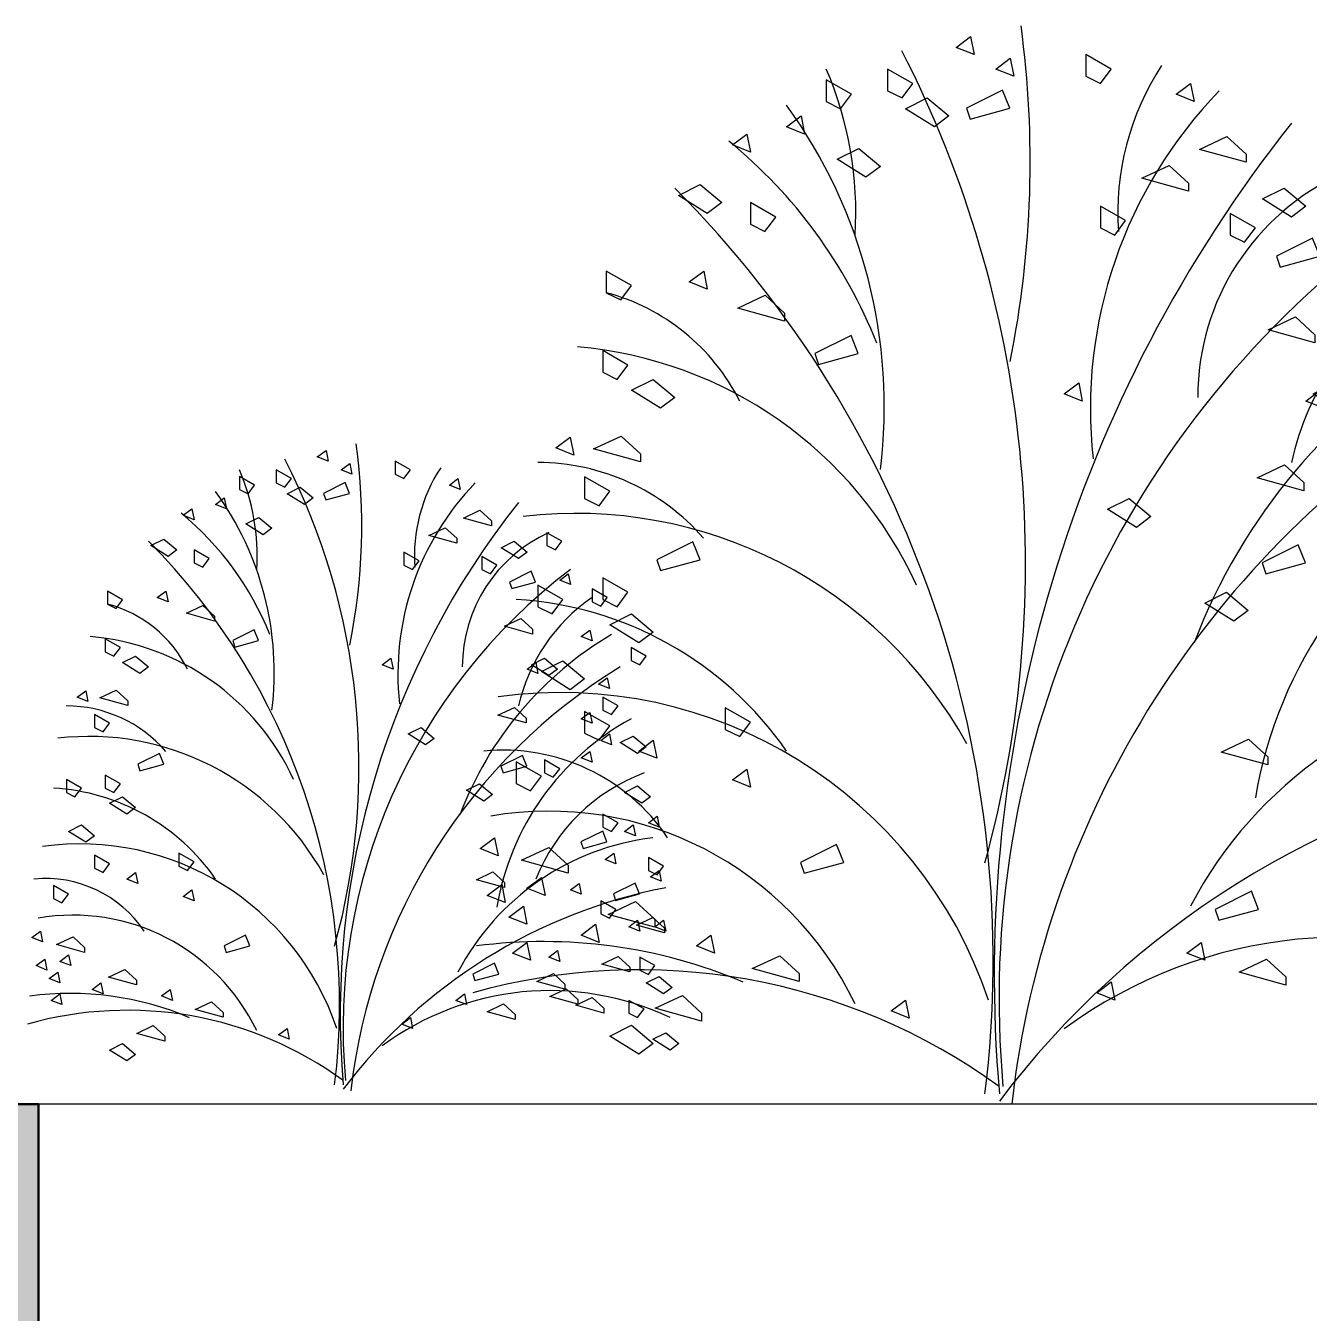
# Model space of a CAD drawing. Header units: millimetres. Extents: x 573003 to 1294762, y -9906 to 413061.
# Drawn here: x 657650 to 658817, y 152947 to 154117 of the extents above; entities that cross this region are included whole.
import ezdxf

# ---------------------------------------------------------------- set-up
doc = ezdxf.new("R2010")
doc.units = ezdxf.units.MM
doc.header["$MEASUREMENT"] = 0
doc.layers.add('A-ELEV-PATT 3', color=251, linetype='Continuous')
doc.layers.add('A-WALL-PATT', color=251, linetype='Continuous')
doc.layers.add('KT-Net cot', color=2, linetype='Continuous', lineweight=50)

# ---------------------------------------------------------------- blocks, each defined once
blk = doc.blocks.new('STREE7')
for p, q in [((-0.041, 0.9739), (-0.0276, 0.9839)), ((-0.0276, 0.9839), (-0.0243, 0.9673)), ((-0.0243, 0.9673), (-0.041, 0.9739)), ((-0.0043, 0.9539), (0.009, 0.9639)), ((0.009, 0.9639), (0.0123, 0.9472)), ((0.079, 0.9673), (0.079, 0.9472)), ((0.1023, 0.9539), (0.079, 0.9673)), ((-0.1042, 0.9539), (-0.1042, 0.9339)), ((-0.0809, 0.9406), (-0.1042, 0.9539)), ((0.0123, 0.9472), (-0.0043, 0.9539)), ((0.0923, 0.9406), (0.1023, 0.9539)), ((-0.1609, 0.9439), (-0.1609, 0.9239)), ((-0.1376, 0.9306), (-0.1609, 0.9439)), ((-0.0909, 0.9272), (-0.0809, 0.9406)), ((0.079, 0.9472), (0.0923, 0.9406)), ((0.1623, 0.9306), (0.1756, 0.9406)), ((0.1756, 0.9406), (0.1789, 0.9239)), ((-0.1476, 0.9172), (-0.1376, 0.9306)), ((-0.1042, 0.9339), (-0.0909, 0.9272)), ((0.0019, 0.9344), (-0.0314, 0.9177)), ((0.0086, 0.9177), (0.0019, 0.9344)), ((0.1789, 0.9239), (0.1623, 0.9306)), ((-0.1609, 0.9239), (-0.1476, 0.9172)), ((-0.0876, 0.9172), (-0.0676, 0.9272)), ((-0.0609, 0.9006), (-0.0876, 0.9172)), ((-0.0676, 0.9272), (-0.0476, 0.9106)), ((-0.0314, 0.9177), (-0.0281, 0.9077)), ((-0.0281, 0.9077), (0.0086, 0.9177)), ((-0.1975, 0.9006), (-0.1842, 0.9106)), ((-0.1842, 0.9106), (-0.1809, 0.8939)), ((-0.0476, 0.9106), (-0.0609, 0.9006)), ((-0.2475, 0.8839), (-0.2342, 0.8939)), ((-0.2342, 0.8939), (-0.2308, 0.8772)), ((-0.1809, 0.8939), (-0.1975, 0.9006)), ((-0.2308, 0.8772), (-0.2475, 0.8839)), ((-0.1509, 0.8706), (-0.1309, 0.8806)), ((-0.1309, 0.8806), (-0.1109, 0.8639)), ((0.1839, 0.8797), (0.2092, 0.8916)), ((0.2092, 0.8916), (0.2271, 0.8752)), ((-0.1242, 0.8539), (-0.1509, 0.8706)), ((0.2271, 0.8678), (0.1839, 0.8797)), ((0.2271, 0.8752), (0.2271, 0.8678)), ((-0.1109, 0.8639), (-0.1242, 0.8539)), ((0.1306, 0.853), (0.1559, 0.8649)), ((0.1559, 0.8649), (0.1738, 0.8485)), ((0.3122, 0.8572), (0.3122, 0.8372)), ((0.3355, 0.8439), (0.3122, 0.8572)), ((-0.2975, 0.8372), (-0.2775, 0.8472)), ((-0.2775, 0.8472), (-0.2575, 0.8306)), ((0.1738, 0.8411), (0.1306, 0.853)), ((0.1738, 0.8485), (0.1738, 0.8411)), ((-0.2708, 0.8206), (-0.2975, 0.8372)), ((0.2422, 0.8339), (0.2622, 0.8439)), ((0.2689, 0.8172), (0.2422, 0.8339)), ((0.2622, 0.8439), (0.2822, 0.8272)), ((0.3122, 0.8372), (0.3255, 0.8306)), ((0.3255, 0.8306), (0.3355, 0.8439)), ((-0.2575, 0.8306), (-0.2708, 0.8206)), ((-0.2308, 0.8306), (-0.2308, 0.8106)), ((-0.2075, 0.8172), (-0.2308, 0.8306)), ((0.0923, 0.8272), (0.0923, 0.8072)), ((0.1156, 0.8139), (0.0923, 0.8272)), ((0.2822, 0.8272), (0.2689, 0.8172)), ((-0.2308, 0.8106), (-0.2175, 0.8039)), ((-0.2175, 0.8039), (-0.2075, 0.8172)), ((0.1056, 0.8006), (0.1156, 0.8139)), ((0.2122, 0.8206), (0.2122, 0.8006)), ((0.2356, 0.8072), (0.2122, 0.8206)), ((0.0923, 0.8072), (0.1056, 0.8006)), ((0.2122, 0.8006), (0.2256, 0.7939)), ((0.2256, 0.7939), (0.2356, 0.8072)), ((0.2884, 0.7977), (0.2551, 0.781)), ((0.2951, 0.781), (0.2884, 0.7977)), ((0.3322, 0.7839), (0.3455, 0.7939)), ((0.3455, 0.7939), (0.3488, 0.7772)), ((0.2551, 0.781), (0.2584, 0.771)), ((0.2584, 0.771), (0.2951, 0.781)), ((0.3488, 0.7772), (0.3322, 0.7839)), ((-0.3641, 0.7672), (-0.3641, 0.7472)), ((-0.3408, 0.7539), (-0.3641, 0.7672)), ((-0.2875, 0.7572), (-0.2741, 0.7672)), ((-0.2741, 0.7672), (-0.2708, 0.7506)), ((0.3821, 0.7706), (0.3821, 0.7506)), ((0.4055, 0.7572), (0.3821, 0.7706)), ((-0.3508, 0.7406), (-0.3408, 0.7539)), ((-0.2708, 0.7506), (-0.2875, 0.7572)), ((0.3821, 0.7506), (0.3955, 0.7439)), ((0.3955, 0.7439), (0.4055, 0.7572)), ((-0.3641, 0.7472), (-0.3508, 0.7406)), ((-0.2425, 0.733), (-0.2172, 0.7449)), ((-0.2172, 0.7449), (-0.1994, 0.7285)), ((-0.1994, 0.7211), (-0.2425, 0.733)), ((-0.1994, 0.7285), (-0.1994, 0.7211)), ((0.2472, 0.713), (0.2725, 0.7249)), ((0.2725, 0.7249), (0.2904, 0.7085)), ((-0.138, 0.7077), (-0.1713, 0.691)), ((-0.1313, 0.691), (-0.138, 0.7077)), ((0.2904, 0.7011), (0.2472, 0.713)), ((0.2904, 0.7085), (0.2904, 0.7011)), ((0.3655, 0.6972), (0.3788, 0.7072)), ((0.3788, 0.7072), (0.3821, 0.6905)), ((-0.3674, 0.6939), (-0.3674, 0.6739)), ((-0.3441, 0.6805), (-0.3674, 0.6939)), ((-0.1713, 0.691), (-0.168, 0.681)), ((-0.168, 0.681), (-0.1313, 0.691)), ((0.3821, 0.6905), (0.3655, 0.6972)), ((-0.3541, 0.6672), (-0.3441, 0.6805)), ((0.4421, 0.6805), (0.4421, 0.6605)), ((0.4654, 0.6672), (0.4421, 0.6805)), ((-0.3674, 0.6739), (-0.3541, 0.6672)), ((-0.3408, 0.6572), (-0.3208, 0.6672)), ((-0.3208, 0.6672), (-0.3008, 0.6505)), ((0.4554, 0.6539), (0.4654, 0.6672)), ((-0.3141, 0.6405), (-0.3408, 0.6572)), ((0.059, 0.6539), (0.0723, 0.6639)), ((0.0723, 0.6639), (0.0756, 0.6472)), ((0.2822, 0.6472), (0.2955, 0.6572)), ((0.2889, 0.6539), (0.3088, 0.6639)), ((0.2955, 0.6572), (0.2988, 0.6405)), ((0.3088, 0.6639), (0.3288, 0.6472)), ((0.4421, 0.6605), (0.4554, 0.6539)), ((-0.3008, 0.6505), (-0.3141, 0.6405)), ((0.0756, 0.6472), (0.059, 0.6539)), ((0.2988, 0.6405), (0.2822, 0.6472)), ((0.3155, 0.6372), (0.2889, 0.6539)), ((0.3288, 0.6472), (0.3155, 0.6372)), ((0.3921, 0.6239), (0.4055, 0.6339)), ((0.4055, 0.6339), (0.4088, 0.6172)), ((0.4088, 0.6172), (0.3921, 0.6239)), ((-0.4107, 0.6039), (-0.3974, 0.6139)), ((-0.3974, 0.6139), (-0.3941, 0.5972)), ((-0.3758, 0.603), (-0.3505, 0.6149)), ((-0.3505, 0.6149), (-0.3326, 0.5985)), ((-0.3941, 0.5972), (-0.4107, 0.6039)), ((-0.3326, 0.591), (-0.3758, 0.603)), ((-0.3326, 0.5985), (-0.3326, 0.591)), ((0.3988, 0.6039), (0.3988, 0.5839)), ((0.4221, 0.5905), (0.3988, 0.6039)), ((0.2372, 0.5763), (0.2625, 0.5882)), ((0.2625, 0.5882), (0.2804, 0.5718)), ((0.3988, 0.5839), (0.4121, 0.5772)), ((0.4121, 0.5772), (0.4221, 0.5905)), ((-0.3841, 0.5772), (-0.3841, 0.5572)), ((-0.3608, 0.5639), (-0.3841, 0.5772)), ((0.2804, 0.5644), (0.2372, 0.5763)), ((0.2804, 0.5718), (0.2804, 0.5644)), ((0.3655, 0.5705), (0.3788, 0.5805)), ((0.3788, 0.5805), (0.3821, 0.5639)), ((-0.3708, 0.5505), (-0.3608, 0.5639)), ((0.3821, 0.5639), (0.3655, 0.5705)), ((-0.3841, 0.5572), (-0.3708, 0.5505)), ((0.099, 0.5472), (0.119, 0.5572)), ((0.1256, 0.5305), (0.099, 0.5472)), ((0.119, 0.5572), (0.1389, 0.5405)), ((0.3955, 0.5372), (0.4088, 0.5472)), ((0.4088, 0.5472), (0.4121, 0.5305)), ((0.1389, 0.5405), (0.1256, 0.5305)), ((0.4121, 0.5305), (0.3955, 0.5372)), ((0.4254, 0.5339), (0.4454, 0.5439)), ((0.4454, 0.5439), (0.4654, 0.5272)), ((0.4521, 0.5172), (0.4254, 0.5339)), ((0.4654, 0.5272), (0.4521, 0.5172)), ((-0.2841, 0.5172), (-0.3175, 0.5005)), ((-0.2775, 0.5005), (-0.2841, 0.5172)), ((0.2751, 0.5143), (0.2418, 0.4976)), ((0.2818, 0.4976), (0.2751, 0.5143)), ((0.3655, 0.5105), (0.3788, 0.5205)), ((0.3788, 0.5205), (0.3821, 0.5038)), ((-0.3175, 0.5005), (-0.3141, 0.4905)), ((-0.3141, 0.4905), (-0.2775, 0.5005)), ((0.3088, 0.5072), (0.3088, 0.4872)), ((0.3322, 0.4938), (0.3088, 0.5072)), ((0.3821, 0.5038), (0.3655, 0.5105)), ((0.2418, 0.4976), (0.2451, 0.4876)), ((0.2451, 0.4876), (0.2818, 0.4976)), ((0.3222, 0.4805), (0.3322, 0.4938)), ((-0.4274, 0.4772), (-0.4274, 0.4572)), ((-0.4041, 0.4638), (-0.4274, 0.4772)), ((-0.3441, 0.4705), (-0.3674, 0.4838)), ((-0.3674, 0.4838), (-0.3674, 0.4638)), ((0.3088, 0.4872), (0.3222, 0.4805)), ((-0.3541, 0.4572), (-0.3441, 0.4705)), ((0.1889, 0.4605), (0.2089, 0.4705)), ((0.2089, 0.4705), (0.2289, 0.4538)), ((0.4321, 0.4572), (0.4521, 0.4672)), ((0.4521, 0.4672), (0.4721, 0.4505)), ((-0.4274, 0.4572), (-0.4141, 0.4505)), ((-0.4141, 0.4505), (-0.4041, 0.4638)), ((-0.3674, 0.4638), (-0.3541, 0.4572)), ((0.2156, 0.4438), (0.1889, 0.4605)), ((0.2289, 0.4538), (0.2156, 0.4438)), ((0.4588, 0.4405), (0.4321, 0.4572)), ((-0.3608, 0.4405), (-0.3408, 0.4505)), ((-0.3341, 0.4238), (-0.3608, 0.4405)), ((-0.3408, 0.4505), (-0.3208, 0.4338)), ((0.4721, 0.4505), (0.4588, 0.4405)), ((-0.3208, 0.4338), (-0.3341, 0.4238)), ((0.3988, 0.4238), (0.3988, 0.4038)), ((0.4221, 0.4105), (0.3988, 0.4238)), ((0.4687, 0.4105), (0.4821, 0.4205)), ((0.4821, 0.4205), (0.4854, 0.4038)), ((-0.4241, 0.3972), (-0.4041, 0.4072)), ((-0.4041, 0.4072), (-0.3841, 0.3905)), ((0.4121, 0.3972), (0.4221, 0.4105)), ((0.4321, 0.3972), (0.4454, 0.4072)), ((0.4454, 0.4072), (0.4488, 0.3905)), ((0.4854, 0.4038), (0.4687, 0.4105)), ((-0.3974, 0.3805), (-0.4241, 0.3972)), ((0.3984, 0.3976), (0.365, 0.381)), ((0.405, 0.381), (0.3984, 0.3976)), ((0.3988, 0.4038), (0.4121, 0.3972)), ((0.4488, 0.3905), (0.4321, 0.3972)), ((-0.3841, 0.3905), (-0.3974, 0.3805)), ((0.365, 0.381), (0.3684, 0.371)), ((0.3684, 0.371), (0.405, 0.381)), ((-0.3841, 0.3605), (-0.3841, 0.3405)), ((-0.3608, 0.3472), (-0.3841, 0.3605)), ((-0.2542, 0.3638), (-0.2542, 0.3438)), ((-0.2308, 0.3505), (-0.2542, 0.3638)), ((0.4021, 0.3538), (0.4154, 0.3638)), ((0.4154, 0.3638), (0.4188, 0.3472)), ((0.4687, 0.3572), (0.4687, 0.3372)), ((0.4921, 0.3438), (0.4687, 0.3572)), ((-0.3708, 0.3338), (-0.3608, 0.3472)), ((-0.2408, 0.3372), (-0.2308, 0.3505)), ((0.4188, 0.3472), (0.4021, 0.3538)), ((-0.3841, 0.3405), (-0.3708, 0.3338)), ((-0.3341, 0.3238), (-0.3208, 0.3338)), ((-0.3208, 0.3338), (-0.3175, 0.3172)), ((-0.2542, 0.3438), (-0.2408, 0.3372)), ((0.2039, 0.3229), (0.2292, 0.3348)), ((0.2292, 0.3348), (0.247, 0.3185)), ((0.4687, 0.3372), (0.4821, 0.3305)), ((0.4721, 0.3272), (0.4854, 0.3372)), ((0.4821, 0.3305), (0.4921, 0.3438)), ((0.4854, 0.3372), (0.4887, 0.3205)), ((-0.3175, 0.3172), (-0.3341, 0.3238)), ((0.247, 0.311), (0.2039, 0.3229)), ((0.4887, 0.3205), (0.4721, 0.3272)), ((-0.4474, 0.3138), (-0.4474, 0.2938)), ((-0.4241, 0.3005), (-0.4474, 0.3138)), ((0.247, 0.3185), (0.247, 0.311)), ((0.3488, 0.3072), (0.3621, 0.3172)), ((0.3621, 0.3172), (0.3655, 0.3005)), ((0.4483, 0.3176), (0.415, 0.3009)), ((0.455, 0.3009), (0.4483, 0.3176)), ((-0.4341, 0.2872), (-0.4241, 0.3005)), ((-0.2475, 0.2972), (-0.2342, 0.3072)), ((-0.2342, 0.3072), (-0.2308, 0.2905)), ((0.3655, 0.3005), (0.3488, 0.3072)), ((0.415, 0.3009), (0.4183, 0.2909)), ((0.4183, 0.2909), (0.455, 0.3009)), ((-0.4474, 0.2938), (-0.4341, 0.2872)), ((-0.2308, 0.2905), (-0.2475, 0.2972)), ((0.3955, 0.2905), (0.3955, 0.2705)), ((0.4188, 0.2771), (0.3955, 0.2905)), ((0.4088, 0.2638), (0.4188, 0.2771)), ((0.3955, 0.2705), (0.4088, 0.2638)), ((0.4504, 0.2529), (0.4757, 0.2648)), ((0.4757, 0.2648), (0.4936, 0.2484)), ((0.4388, 0.2505), (0.4521, 0.2605)), ((0.4554, 0.2438), (0.4388, 0.2505)), ((0.4936, 0.241), (0.4504, 0.2529)), ((0.4521, 0.2605), (0.4554, 0.2438)), ((0.4787, 0.2505), (0.4921, 0.2605)), ((0.4954, 0.2438), (0.4787, 0.2505)), ((0.4921, 0.2605), (0.4954, 0.2438)), ((-0.4807, 0.2338), (-0.4674, 0.2438)), ((-0.4674, 0.2438), (-0.464, 0.2271)), ((0.4936, 0.2484), (0.4936, 0.241)), ((-0.464, 0.2271), (-0.4807, 0.2338)), ((-0.4424, 0.2229), (-0.4171, 0.2348)), ((-0.4171, 0.2348), (-0.3992, 0.2184)), ((-0.1513, 0.2376), (-0.1846, 0.2209)), ((-0.1447, 0.2209), (-0.1513, 0.2376)), ((-0.3992, 0.211), (-0.4424, 0.2229)), ((-0.3992, 0.2184), (-0.3992, 0.211)), ((-0.1846, 0.2209), (-0.1813, 0.2109)), ((-0.1813, 0.2109), (-0.1447, 0.2209)), ((-0.4374, 0.1971), (-0.4241, 0.2071)), ((-0.4241, 0.2071), (-0.4207, 0.1905)), ((0.3155, 0.2038), (0.3288, 0.2138)), ((0.3322, 0.1971), (0.3155, 0.2038)), ((0.3288, 0.2138), (0.3322, 0.1971)), ((0.3971, 0.1929), (0.4224, 0.2048)), ((0.4224, 0.2048), (0.4403, 0.1884)), ((0.4554, 0.2038), (0.4554, 0.1838)), ((0.4787, 0.1905), (0.4554, 0.2038)), ((-0.474, 0.1905), (-0.4607, 0.2005)), ((-0.4574, 0.1838), (-0.474, 0.1905)), ((-0.4607, 0.2005), (-0.4574, 0.1838)), ((-0.4207, 0.1905), (-0.4374, 0.1971)), ((0.2318, 0.1943), (0.1985, 0.1776)), ((0.2384, 0.1776), (0.2318, 0.1943)), ((0.4403, 0.181), (0.3971, 0.1929)), ((0.4687, 0.1771), (0.4787, 0.1905)), ((-0.454, 0.1705), (-0.4407, 0.1805)), ((-0.4407, 0.1805), (-0.4374, 0.1638)), ((-0.3625, 0.1729), (-0.3372, 0.1848)), ((-0.3372, 0.1848), (-0.3193, 0.1684)), ((0.4403, 0.1884), (0.4403, 0.181)), ((0.4554, 0.1838), (0.4687, 0.1771)), ((-0.4374, 0.1638), (-0.454, 0.1705)), ((-0.3193, 0.161), (-0.3625, 0.1729)), ((-0.3193, 0.1684), (-0.3193, 0.161)), ((0.1985, 0.1776), (0.2018, 0.1676)), ((0.2018, 0.1676), (0.2384, 0.1776)), ((0.2972, 0.1662), (0.3225, 0.1782)), ((0.3225, 0.1782), (0.3403, 0.1618)), ((0.4654, 0.1638), (0.4854, 0.1738)), ((0.4854, 0.1738), (0.5054, 0.1571)), ((-0.3874, 0.1538), (-0.3741, 0.1638)), ((-0.3741, 0.1638), (-0.3708, 0.1471)), ((0.3403, 0.1543), (0.2972, 0.1662)), ((0.3171, 0.1429), (0.3424, 0.1548)), ((0.3403, 0.1618), (0.3403, 0.1543)), ((0.3424, 0.1548), (0.3603, 0.1384)), ((0.4921, 0.1471), (0.4654, 0.1638)), ((0.5054, 0.1571), (0.4921, 0.1471)), ((-0.4507, 0.1371), (-0.4374, 0.1471)), ((-0.4374, 0.1471), (-0.4341, 0.1305)), ((-0.3708, 0.1471), (-0.3874, 0.1538)), ((-0.2808, 0.1438), (-0.2675, 0.1538)), ((-0.2642, 0.1371), (-0.2808, 0.1438)), ((-0.2675, 0.1538), (-0.2642, 0.1371)), ((0.1723, 0.1371), (0.1856, 0.1471)), ((0.1856, 0.1471), (0.1889, 0.1305)), ((0.3603, 0.131), (0.3171, 0.1429)), ((-0.4341, 0.1305), (-0.4507, 0.1371)), ((-0.2292, 0.1229), (-0.2039, 0.1348)), ((-0.2039, 0.1348), (-0.186, 0.1184)), ((0.1889, 0.1305), (0.1723, 0.1371)), ((0.2205, 0.1196), (0.2458, 0.1315)), ((0.2458, 0.1315), (0.2637, 0.1151)), ((0.3571, 0.1296), (0.3824, 0.1415)), ((0.3603, 0.1384), (0.3603, 0.131)), ((0.3824, 0.1415), (0.4003, 0.1251)), ((0.4388, 0.1371), (0.4388, 0.1171)), ((0.4621, 0.1238), (0.4388, 0.1371)), ((-0.186, 0.111), (-0.2292, 0.1229)), ((0.2637, 0.1076), (0.2205, 0.1196)), ((0.4003, 0.1176), (0.3571, 0.1296)), ((0.4003, 0.1251), (0.4003, 0.1176)), ((0.4521, 0.1105), (0.4621, 0.1238)), ((-0.186, 0.1184), (-0.186, 0.111)), ((0.089, 0.1005), (0.1023, 0.1105)), ((0.1023, 0.1105), (0.1056, 0.0938)), ((0.2637, 0.1151), (0.2637, 0.1076)), ((0.4388, 0.1171), (0.4521, 0.1105)), ((-0.3191, 0.0862), (-0.2938, 0.0981)), ((-0.2938, 0.0981), (-0.276, 0.0818)), ((0.1056, 0.0938), (0.089, 0.1005)), ((-0.276, 0.0743), (-0.3191, 0.0862)), ((-0.1009, 0.0838), (-0.0876, 0.0938)), ((-0.0843, 0.0771), (-0.1009, 0.0838)), ((-0.0876, 0.0938), (-0.0843, 0.0771)), ((0.4754, 0.0771), (0.4954, 0.0871)), ((0.4954, 0.0871), (0.5154, 0.0705)), ((-0.276, 0.0818), (-0.276, 0.0743)), ((0.5021, 0.0605), (0.4754, 0.0771)), ((-0.3608, 0.0605), (-0.3408, 0.0705)), ((-0.3341, 0.0438), (-0.3608, 0.0605)), ((-0.3408, 0.0705), (-0.3208, 0.0538)), ((0.5154, 0.0705), (0.5021, 0.0605)), ((-0.3208, 0.0538), (-0.3341, 0.0438))]:
    blk.add_line(p, q)
for centre, radius, start, end in [((-0.9053, 0.8685), 0.9328, 348.5823, 7.7252), ((-1.0157, 0.4972), 1.0389, 344.5546, 27.1102), ((-0.4724, 0.8208), 0.3388, 356.5785, 23.1389), ((0.3579, 0.8209), 0.2495, 146.8723, 183.9065), ((0.5051, 0.64), 0.422, 135.867, 186.2808), ((-0.5814, 0.6423), 0.4741, 352.9138, 35.9379), ((1.2612, 0.1163), 1.2669, 141.5621, 184.9454), ((-0.5406, 0.5319), 0.4585, 21.5784, 50.8004), ((0.4087, 0.6509), 0.2264, 114.2978, 180.0834), ((-1.0183, 0.1308), 1.0116, 352.976, 44.8241), ((0.8857, 0.0945), 0.887, 127.2463, 185.2207), ((0.5375, 0.5298), 0.2754, 124.3441, 167.2635), ((-0.414, 0.5598), 0.194, 26.7895, 75.0983), ((-0.423, 0.3184), 0.3802, 24.6833, 85.1296), ((0.6894, 0.2302), 0.5459, 120.523, 159.2317), ((0.8872, -0.1011), 0.8822, 121.5615, 173.5763), ((-0.4278, 0.387), 0.2035, 40.9952, 89.8975), ((0.6364, 0.2136), 0.4064, 118.5645, 170.5246), ((-0.3922, 0.1305), 0.4129, 28.9715, 96.7518), ((0.5628, 0.2179), 0.2875, 110.5024, 158.3822), ((-0.4662, 0.1373), 0.3271, 34.7708, 86.6956), ((0.5214, -0.0003), 0.3902, 96.7634, 152.401), ((-0.4062, -0.039), 0.4169, 18.5786, 97.9809), ((-0.4595, 0.1413), 0.1834, 33.983, 95.5823), ((0.6521, -0.4928), 0.8184, 101.0397, 142.9397), ((-0.4175, -0.0461), 0.3144, 25.7334, 99.7489), ((-0.4221, -0.3264), 0.4742, 67.0929, 97.5039), ((0.3168, -0.2822), 0.4342, 64.7425, 126.4309), ((-0.3335, -0.444), 0.5658, 54.0102, 105.7803)]:
    blk.add_arc(centre, radius, start, end)

msp = doc.modelspace()

# ---------------------------------------------------------------- hatches: boundary and pattern name
at = {"layer": 'A-WALL-PATT'}
h = msp.add_hatch(color=256, dxfattribs=at)
h.dxf.hatch_style = 1
h.paths.add_polyline_path([(659832.4, 152525.6), (657715.5, 152525.6), (657715.5, 151975.6), (657515.5, 151975.6), (657515.5, 153536.6), (657615.5, 153536.6), (657615.5, 153136.6), (657661.7, 153136.6), (657661.7, 152675.6), (659432.4, 152675.6), (659432.4, 153286.6), (659532.4, 153286.6), (659532.4, 152675.6), (659832.4, 152675.6)])

# ---------------------------------------------------------------- linework, layer by layer
at = {"layer": 'A-ELEV-PATT 3'}
msp.add_line((659432.4, 153136.6, 0), (657661.7, 153136.6, 0), dxfattribs=at)
at = {"layer": 'KT-Net cot', "elevation": 0}
msp.add_lwpolyline([(659832.4, 152525.6), (657715.5, 152525.6), (657715.5, 151975.6), (657515.5, 151975.6), (657515.5, 153536.6), (657615.5, 153536.6), (657615.5, 153136.6), (657661.7, 153136.6), (657661.7, 152675.6), (659432.4, 152675.6), (659432.4, 153286.6), (659532.4, 153286.6), (659532.4, 152675.6), (659832.4, 152675.6)], close=True, dxfattribs=at)

# ---------------------------------------------------------------- block references
at = {"layer": 'A-ELEV-PATT 3'}
for p, xscale, yscale, zscale in [((658536.6, 153139, 0), 984.3749999999999, 984.3749999999999, 984.3749999999999), ((657939.6, 153150.1, 0), 590.6249999999999, 590.6249999999999, 590.6249999999999)]:
    msp.add_blockref('STREE7', p, dxfattribs=dict(at, xscale=xscale, yscale=yscale, zscale=zscale))

doc.saveas('drawing.dxf')
